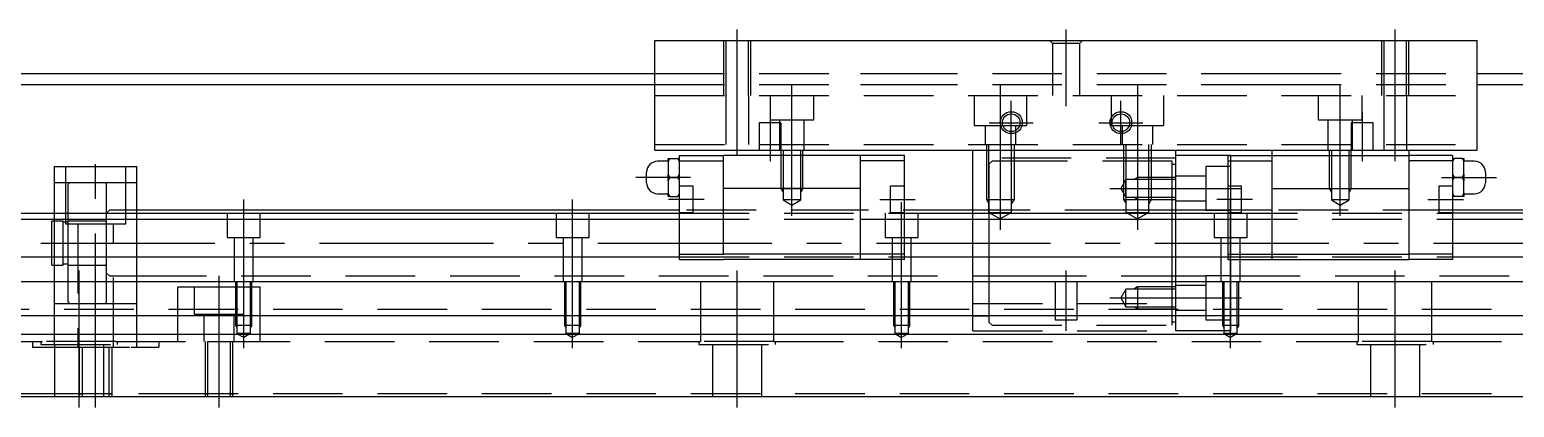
# Model space of a CAD drawing. Extents: x -94 to 671, y -24 to 282.
# Drawn here: x 41 to 311.7, y -2 to 67 of the extents above; entities that cross this region are included whole.
import ezdxf

# ---------------------------------------------------------------- set-up
doc = ezdxf.new("R2010")
doc.units = 0
doc.linetypes.add('CENTER', pattern=[50.8, 31.75, -6.35, 6.35, -6.35])
doc.linetypes.add('DASHED', pattern=[19.05, 12.7, -6.35])
doc.layers.get('0').update_dxf_attribs({"linetype": 'CONTINUOUS'})
doc.layers.add('CENTER', color=1, linetype='CENTER')

msp = doc.modelspace()

# ---------------------------------------------------------------- linework, layer by layer
at = {"color": 7, "linetype": 'CONTINUOUS'}
for p, q in [((155, 45), (155, 65)), ((155, 65), (305, 65)), ((305, 45), (305, 65)), ((-14, 59), (155, 59)), ((-6, 57), (155, 57)), ((305, 59), (474, 59)), ((305, 57), (466, 57)), ((155, 45), (305, 45)), ((157.43, 42.9), (157.43, 43.49)), ((157.43, 43.49), (157.72, 43.49)), ((157.72, 43.49), (157.43, 42.9)), ((157.72, 43.49), (159.19, 43.49)), ((159.19, 43.49), (159.5, 43.49)), ((159.45, 42.97), (159.19, 43.49)), ((159.5, 44), (167.5, 44)), ((159.5, 43.49), (159.5, 44)), ((159.5, 43.01), (159.5, 43.49)), ((192.5, 44.01), (167.5, 44.01)), ((167.5, 38), (167.5, 44.01)), ((192.5, 38), (192.5, 44.01)), ((200.5, 44), (192.5, 44)), ((200.5, 43.01), (200.5, 44)), ((213, 33.5), (213, 45)), ((250, 33.5), (250, 45)), ((259.5, 44), (250, 44)), ((259.5, 44), (259.5, 43.01)), ((259.5, 44), (267.5, 44)), ((267.5, 45), (267.5, 44.01)), ((267.5, 44.01), (292.5, 44.01)), ((267.5, 44.01), (267.5, 38)), ((292.5, 45), (292.5, 44.01)), ((292.5, 44.01), (292.5, 38)), ((300.5, 44), (292.5, 44)), ((300.5, 44), (300.5, 43.49)), ((300.5, 43.49), (300.81, 43.49)), ((300.5, 43.49), (300.5, 43.01)), ((300.81, 43.49), (300.55, 42.97)), ((302.28, 43.49), (300.81, 43.49)), ((302.28, 43.49), (302.57, 43.49)), ((302.57, 42.9), (302.28, 43.49)), ((302.57, 43.49), (302.57, 42.9)), ((45.5, 42), (60.5, 42)), ((45.5, 33.5), (45.5, 42)), ((60.5, 33.5), (60.5, 42)), ((153.5, 40), (153.5, 40.97)), ((157.43, 42.97), (155.5, 42.97)), ((157.43, 42.9), (157.43, 40.59)), ((159.19, 40), (159.5, 40.64)), ((159.5, 42.85), (159.45, 42.97)), ((159.5, 43.01), (167.5, 43.01)), ((159.5, 36.5), (159.5, 43.01)), ((200.5, 43.01), (192.5, 43.01)), ((200.5, 26), (200.5, 43.01)), ((259.5, 43.01), (259.5, 26)), ((259.5, 43.01), (267.5, 43.01)), ((300.5, 43.01), (292.5, 43.01)), ((300.5, 43.01), (300.5, 36.5)), ((300.55, 42.97), (300.5, 42.85)), ((300.5, 40.64), (300.81, 40)), ((304.5, 42.97), (302.57, 42.97)), ((302.57, 40.59), (302.57, 42.9)), ((306.5, 40.97), (306.5, 39.03)), ((153.5, 39.03), (153.5, 40)), ((157.43, 40.59), (157.72, 40)), ((157.43, 39.41), (157.43, 40.59)), ((157.72, 40), (157.43, 39.41)), ((157.43, 39.41), (157.43, 37.1)), ((157.72, 40), (159.19, 40)), ((159.5, 39.36), (159.19, 40)), ((192.5, 38), (167.5, 38)), ((167.5, 26), (167.5, 38)), ((192.5, 26), (192.5, 38)), ((267.5, 38), (292.5, 38)), ((267.5, 38), (267.5, 26)), ((292.5, 38), (292.5, 26)), ((300.81, 40), (300.5, 39.36)), ((302.28, 40), (300.81, 40)), ((302.28, 40), (302.57, 40.59)), ((302.57, 39.41), (302.28, 40)), ((302.57, 40.59), (302.57, 39.41)), ((302.57, 37.1), (302.57, 39.41)), ((155.5, 37.03), (157.43, 37.03)), ((157.43, 36.5), (157.43, 37.1)), ((157.43, 37.1), (157.72, 36.5)), ((157.72, 36.5), (157.43, 36.5)), ((157.72, 36.5), (159.19, 36.5)), ((159.19, 36.5), (159.5, 37.15)), ((159.5, 26), (159.5, 36.5)), ((300.5, 37.15), (300.81, 36.5)), ((300.5, 36.5), (300.5, 26)), ((300.81, 36.5), (300.5, 36.5)), ((302.28, 36.5), (300.81, 36.5)), ((302.28, 36.5), (302.57, 37.1)), ((302.57, 36.5), (302.28, 36.5)), ((302.57, 37.1), (302.57, 36.5)), ((302.57, 37.03), (304.5, 37.03)), ((0, 33.5), (159.5, 33.5)), ((159.5, 34), (60.5, 34)), ((213, 34), (200.5, 34)), ((200.5, 33.5), (259.5, 33.5)), ((405, 34), (300.5, 34)), ((460, 33.5), (300.5, 33.5)), ((0, 32.38), (159.5, 32.38)), ((200.5, 32.38), (259.5, 32.38)), ((300.5, 32.38), (460, 32.38)), ((0, 25.51), (159.5, 25.51)), ((159.5, 26), (167.5, 26)), ((159.5, 25), (159.5, 26)), ((159.5, 25), (167.5, 25)), ((192.5, 26), (167.5, 26)), ((192.5, 25), (167.5, 25)), ((192.5, 25), (192.5, 26)), ((200.5, 26), (192.5, 26)), ((200.5, 25), (192.5, 25)), ((200.5, 25), (200.5, 26)), ((200.5, 25.5), (259.5, 25.5)), ((259.5, 26), (259.5, 25)), ((259.5, 26), (267.5, 26)), ((259.5, 25), (267.5, 25)), ((267.5, 26), (292.5, 26)), ((267.5, 26), (267.5, 25)), ((267.5, 25), (292.5, 25)), ((300.5, 26), (292.5, 26)), ((292.5, 26), (292.5, 25)), ((300.5, 25), (292.5, 25)), ((300.5, 26), (300.5, 25)), ((300.5, 25.51), (460, 25.51)), ((0, 21), (460, 21)), ((460, 14.7), (0, 14.7)), ((460, 11.3), (0, 11.3)), ((0, 0), (460, 0))]:
    msp.add_line(p, q, dxfattribs=at)
at = {"color": 3, "linetype": 'DASHED'}
for p, q in [((167.5, 65), (167.5, 55)), ((167.93, 65), (167.93, 55)), ((172.07, 55), (172.07, 65)), ((172.5, 55), (172.5, 65)), ((227.5, 64.5), (227, 65)), ((232.5, 64.5), (233, 65)), ((287.5, 65), (287.5, 55)), ((287.93, 65), (287.93, 55)), ((292.07, 55), (292.07, 65)), ((292.5, 55), (292.5, 65)), ((227.5, 64.5), (227.5, 55)), ((227.5, 64.5), (232.5, 64.5)), ((232.5, 55), (232.5, 64.5)), ((155, 59), (192.5, 59)), ((155, 57), (192.5, 57)), ((192.5, 59), (197.5, 59)), ((192.5, 57), (197.5, 57)), ((197.5, 59), (262.5, 59)), ((197.5, 57), (262.5, 57)), ((262.5, 59), (267.5, 59)), ((262.5, 57), (267.5, 57)), ((267.5, 59), (305, 59)), ((267.5, 57), (305, 57)), ((155, 55), (305, 55)), ((167.93, 55), (167.93, 46)), ((172.07, 55), (172.07, 46)), ((176, 55), (176, 50.5)), ((184, 50.5), (184, 55)), ((213.25, 55), (213.25, 49.5)), ((222.75, 55), (222.75, 49.5)), ((238.25, 55), (238.25, 49.5)), ((247.75, 55), (247.75, 49.5)), ((276, 55), (276, 50.5)), ((284, 50.5), (284, 55)), ((287.93, 55), (287.93, 45)), ((292.07, 55), (292.07, 45)), ((178, 50), (174, 50)), ((174, 50), (174, 45)), ((176, 50.5), (184, 50.5)), ((177.75, 50.5), (177.75, 45)), ((178, 50), (178, 45)), ((182.25, 45), (182.25, 50.5)), ((213.25, 49.5), (222.75, 49.5)), ((215.25, 49.5), (215.25, 46)), ((220.75, 49.5), (220.75, 46)), ((238.25, 49.5), (247.75, 49.5)), ((240.25, 49.5), (240.25, 46)), ((245.75, 49.5), (245.75, 46)), ((276, 50.5), (284, 50.5)), ((277.75, 50.5), (277.75, 45)), ((284, 50), (282, 50)), ((282, 50), (282, 45)), ((282.25, 45), (282.25, 50.5)), ((286, 50), (284, 50)), ((286, 45), (286, 50)), ((155, 46), (305, 46)), ((178, 45), (178, 40.85)), ((178, 45), (178, 40.85)), ((178.38, 45), (178.38, 40.5)), ((181.62, 40.5), (181.62, 45)), ((182, 40.85), (182, 45)), ((182, 40.85), (182, 45)), ((250, 43.5), (213, 43.5)), ((215.5, 46), (215.5, 36)), ((215.93, 33.6), (215.93, 46)), ((220.07, 33.6), (220.07, 46)), ((220.5, 46), (220.5, 36)), ((240.5, 46), (240.5, 36)), ((240.93, 33.6), (240.93, 46)), ((245.07, 33.6), (245.07, 46)), ((245.5, 46), (245.5, 36)), ((260, 44), (250, 44)), ((260, 44), (260, 38.9)), ((278, 45), (278, 40.85)), ((278, 45), (278, 40.85)), ((278.38, 45), (278.38, 40.5)), ((281.62, 40.5), (281.62, 45)), ((282, 40.85), (282, 45)), ((282, 40.85), (282, 45)), ((47.5, 42), (47.5, 31.5)), ((58.5, 31.5), (58.5, 42)), ((178, 40.85), (178, 38)), ((182, 38), (182, 40.85)), ((216.5, 43), (216, 42.5)), ((216, 38), (216, 42.5)), ((217.5, 43), (216.5, 43)), ((220.5, 43), (217.5, 43)), ((249.32, 43), (220.5, 43)), ((249.32, 33.5), (249.32, 43)), ((249.32, 42.4), (250, 42.4)), ((260, 42), (255.5, 42)), ((255.5, 42), (255.5, 34)), ((278, 40.85), (278, 38)), ((282, 38), (282, 40.85)), ((48.3, 39), (45.5, 39)), ((48, 38.41), (48, 38.7)), ((48, 33.5), (48, 38.41)), ((54.7, 39), (48.3, 39)), ((60.5, 39), (54.7, 39)), ((55, 38.41), (55, 38.7)), ((55, 33.5), (55, 38.41)), ((162, 38.4), (159.5, 38.4)), ((162, 36), (162, 38.4)), ((178, 38), (182, 38)), ((178, 38), (178.38, 37.34)), ((178.38, 40.5), (178.38, 35.9)), ((181.62, 35.9), (181.62, 40.5)), ((182, 38), (181.62, 37.34)), ((198, 36), (198, 38.4)), ((200.5, 38.4), (198, 38.4)), ((213, 33.5), (213, 38)), ((216, 36), (216, 38)), ((240.9, 39.62), (239.96, 38)), ((239.96, 38), (240.9, 36.38)), ((245.5, 39.62), (240.9, 39.62)), ((240.9, 36.38), (240.9, 39.62)), ((243, 40), (242.34, 39.62)), ((245.85, 40), (243, 40)), ((250, 39.62), (245.5, 39.62)), ((250, 40), (245.85, 40)), ((250, 40), (245.85, 40)), ((255.5, 40.25), (250, 40.25)), ((250, 33.5), (250, 38)), ((262, 38.4), (259.5, 38.4)), ((260, 38.9), (260, 38)), ((260, 38), (260, 25)), ((262, 33.6), (262, 38.4)), ((278, 38), (282, 38)), ((278, 38), (278.38, 37.34)), ((278.38, 40.5), (278.38, 35.9)), ((281.62, 35.9), (281.62, 40.5)), ((282, 38), (281.62, 37.34)), ((298, 38.4), (298, 33.6)), ((300.5, 38.4), (298, 38.4)), ((162, 33.6), (162, 36)), ((181.62, 35.9), (178.38, 35.9)), ((178.38, 35.9), (180, 34.96)), ((180, 34.96), (181.62, 35.9)), ((198, 33.6), (198, 36)), ((215.5, 36), (220.5, 36)), ((215.5, 36), (215.93, 35.25)), ((216, 33.5), (216, 36)), ((220.5, 36), (220.07, 35.25)), ((240.5, 36), (245.5, 36)), ((240.5, 36), (240.93, 35.25)), ((240.9, 36.38), (245.5, 36.38)), ((243, 36), (242.34, 36.38)), ((243, 36), (245.85, 36)), ((245.5, 36), (245.07, 35.25)), ((245.5, 36.38), (250, 36.38)), ((245.85, 36), (250, 36)), ((245.85, 36), (250, 36)), ((249.32, 36), (249.32, 37)), ((250, 35.75), (255.5, 35.75)), ((281.62, 35.9), (278.38, 35.9)), ((278.38, 35.9), (280, 34.96)), ((280, 34.96), (281.62, 35.9)), ((45.5, 21), (45.5, 33.5)), ((48, 21), (48, 33.5)), ((55.5, 34), (55, 33.5)), ((55, 21), (55, 33.5)), ((60.5, 34), (55.5, 34)), ((60.5, 21), (60.5, 33.5)), ((77, 33.5), (77, 29)), ((83, 29), (83, 33.5)), ((137, 33.5), (137, 29)), ((143, 29), (143, 33.5)), ((192.5, 34), (159.5, 34)), ((159.5, 33.6), (162, 33.6)), ((159.5, 33.5), (200.5, 33.5)), ((213, 34), (192.5, 34)), ((192.5, 33.5), (192.5, 33.5)), ((197, 33.5), (197, 29)), ((198, 33.6), (200.5, 33.6)), ((203, 29), (203, 33.5)), ((216, 34), (213, 34)), ((213, 25), (213, 33.5)), ((215.93, 33.6), (218, 32.41)), ((215.93, 33.6), (220.07, 33.6)), ((217.5, 34), (216, 34)), ((216, 25), (216, 33.5)), ((221, 34), (217.5, 34)), ((220.07, 33.6), (218, 32.41)), ((242.5, 34), (221, 34)), ((240.93, 33.6), (243, 32.41)), ((240.93, 33.6), (245.07, 33.6)), ((249.32, 34), (242.5, 34)), ((245.07, 33.6), (243, 32.41)), ((250, 34), (249.32, 34)), ((249.32, 25), (249.32, 33.5)), ((255, 34), (250, 34)), ((250, 25), (250, 33.5)), ((260, 34), (255, 34)), ((255.5, 34), (260, 34)), ((257, 33.5), (257, 29)), ((259.5, 33.6), (262, 33.6)), ((259.5, 33.5), (300.5, 33.5)), ((267.5, 34), (260, 34)), ((263, 29), (263, 33.5)), ((300.5, 34), (267.5, 34)), ((298, 33.6), (300.5, 33.6)), ((45, 24), (45, 32)), ((47.1, 32), (45, 32)), ((47.1, 24), (47.1, 32)), ((48, 31.8), (47.1, 31.8)), ((47.5, 31.5), (58.5, 31.5)), ((48.3, 32), (48, 32)), ((54.7, 32), (48.3, 32)), ((49.75, 31.5), (49.75, 9)), ((54.8, 32), (54.7, 32)), ((56.25, 9), (56.25, 31.5)), ((159.5, 32.38), (192.5, 32.38)), ((192.5, 32.38), (200.5, 32.38)), ((259.5, 32.38), (300.5, 32.38)), ((77, 29), (83, 29)), ((78.25, 29), (78.25, 21)), ((81.75, 21), (81.75, 29)), ((137, 29), (143, 29)), ((138.25, 29), (138.25, 21)), ((141.75, 21), (141.75, 29)), ((197, 29), (203, 29)), ((198.25, 29), (198.25, 21)), ((201.75, 21), (201.75, 29)), ((257, 29), (263, 29)), ((258.25, 29), (258.25, 21)), ((261.75, 21), (261.75, 29)), ((159.5, 25.5), (200.5, 25.5)), ((213, 21), (213, 25)), ((216, 21), (216, 25)), ((249.32, 21), (249.32, 25)), ((250, 21), (250, 25)), ((259.5, 25.51), (300.5, 25.51)), ((260, 25), (260, 21)), ((45, 24), (47.1, 24)), ((47.1, 24.2), (48, 24.2)), ((48, 24), (48.3, 24)), ((48.3, 24), (54.7, 24)), ((54.7, 24), (54.8, 24)), ((55, 22.5), (55.5, 22)), ((55.5, 22), (60.5, 22)), ((60.5, 22), (213, 22)), ((213, 22), (216, 22)), ((216, 22), (221, 22)), ((221, 22), (249.32, 22)), ((249.32, 22), (250, 22)), ((250, 22), (255, 22)), ((255, 22), (255.6, 22)), ((260, 22), (255.5, 22)), ((255.5, 22), (255.5, 14)), ((260, 22), (405, 22)), ((45.5, 14.7), (45.5, 21)), ((48, 17.3), (48, 21)), ((55, 17.3), (55, 21)), ((60.5, 14.7), (60.5, 21)), ((68, 14.7), (68, 20)), ((68, 20), (78.5, 20)), ((71, 20), (71, 15)), ((78.5, 21), (78.5, 15.25)), ((78.5, 21), (78.5, 15.25)), ((78.5, 20), (81.5, 20)), ((78.77, 21), (78.77, 15)), ((80, 15), (80, 20)), ((81.23, 15), (81.23, 21)), ((81.5, 15.25), (81.5, 21)), ((81.5, 15.25), (81.5, 21)), ((81.5, 20), (83, 20)), ((83, 14.7), (83, 20)), ((138.5, 21), (138.5, 15.25)), ((138.5, 21), (138.5, 15.25)), ((138.75, 21), (141.25, 21)), ((138.77, 21), (138.77, 15)), ((141.23, 15), (141.23, 21)), ((141.5, 15.25), (141.5, 21)), ((141.5, 15.25), (141.5, 21)), ((163.29, 21), (163.29, 10)), ((176.71, 10), (176.71, 21)), ((198.5, 21), (198.5, 15.25)), ((198.5, 21), (198.5, 15.25)), ((198.77, 21), (198.77, 15)), ((201.23, 15), (201.23, 21)), ((201.5, 15.25), (201.5, 21)), ((201.5, 15.25), (201.5, 21)), ((213, 17), (213, 21)), ((216, 14.7), (216, 21)), ((228, 21), (228, 14)), ((232, 14), (232, 21)), ((240.9, 19.62), (239.96, 18)), ((245.5, 19.62), (240.9, 19.62)), ((240.9, 16.38), (240.9, 19.62)), ((243, 20), (242.34, 19.62)), ((245.85, 20), (243, 20)), ((243, 20), (243, 16)), ((250, 19.62), (245.5, 19.62)), ((250, 20), (245.85, 20)), ((250, 20), (245.85, 20)), ((249.32, 20), (249.32, 21)), ((249.32, 16), (249.32, 20)), ((250, 17), (250, 21)), ((255.5, 20.25), (250, 20.25)), ((258.5, 21), (258.5, 15.25)), ((258.5, 21), (258.5, 15.25)), ((258.77, 21), (258.77, 15)), ((260, 21), (260, 17.1)), ((261.23, 15), (261.23, 21)), ((261.5, 15.25), (261.5, 21)), ((261.5, 15.25), (261.5, 21)), ((283.29, 21), (283.29, 10)), ((296.71, 10), (296.71, 21)), ((45.5, 17), (48.3, 17)), ((48.3, 17), (54.7, 17)), ((54.7, 17), (60.5, 17)), ((213, 17), (250, 17)), ((213, 14.7), (213, 17)), ((239.96, 18), (240.9, 16.38)), ((240.9, 16.38), (245.5, 16.38)), ((243, 16), (242.34, 16.38)), ((245.5, 16.38), (250, 16.38)), ((250, 14.7), (250, 17)), ((260, 17.1), (260, 14.7)), ((460, 15.85), (0, 15.85)), ((45.5, 11.3), (45.5, 14.7)), ((60.5, 11.3), (60.5, 14.7)), ((68, 11.3), (68, 14.7)), ((71, 15), (80, 15)), ((72.75, 15), (72.75, 10)), ((78.25, 10), (78.25, 15)), ((78.5, 15.25), (78.5, 14.7)), ((78.5, 14.7), (78.5, 13)), ((78.77, 15), (78.77, 13)), ((81.23, 13), (81.23, 15)), ((81.5, 14.7), (81.5, 15.25)), ((81.5, 13), (81.5, 14.7)), ((83, 11.3), (83, 14.7)), ((138.5, 15.25), (138.5, 14.7)), ((138.5, 14.7), (138.5, 13)), ((138.77, 15), (138.77, 13)), ((141.23, 13), (141.23, 15)), ((141.5, 14.7), (141.5, 15.25)), ((141.5, 13), (141.5, 14.7)), ((198.5, 15.25), (198.5, 14.7)), ((198.5, 14.7), (198.5, 13)), ((198.77, 15), (198.77, 13)), ((201.23, 13), (201.23, 15)), ((201.5, 14.7), (201.5, 15.25)), ((201.5, 13), (201.5, 14.7)), ((213, 14.72), (216, 14.72)), ((213, 12), (213, 14.7)), ((216, 13.5), (216, 14.7)), ((228, 14), (232, 14)), ((243, 16), (245.85, 16)), ((245.85, 16), (250, 16)), ((245.85, 16), (250, 16)), ((249.32, 14.7), (249.32, 16)), ((249.32, 13), (249.32, 14.7)), ((249.32, 13.6), (250, 13.6)), ((250, 15.75), (255.5, 15.75)), ((250, 12), (250, 14.7)), ((255.5, 14), (260, 14)), ((258.5, 15.25), (258.5, 14.7)), ((258.5, 14.7), (258.5, 13)), ((258.77, 15), (258.77, 13)), ((260, 14.7), (260, 13)), ((261.23, 13), (261.23, 15)), ((261.5, 14.7), (261.5, 15.25)), ((261.5, 13), (261.5, 14.7)), ((45.5, 10), (45.5, 11.3)), ((60.5, 9), (60.5, 11.3)), ((68, 10), (68, 11.3)), ((78.5, 13), (81.5, 13)), ((78.5, 13), (78.77, 12.53)), ((78.77, 13), (78.77, 11.5)), ((81.23, 11.5), (78.77, 11.5)), ((78.77, 11.5), (80, 10.79)), ((81.23, 11.5), (80, 10.79)), ((81.23, 11.5), (81.23, 13)), ((81.5, 13), (81.23, 12.53)), ((83, 10), (83, 11.3)), ((138.5, 13), (141.5, 13)), ((138.5, 13), (138.77, 12.53)), ((138.77, 13), (138.77, 11.5)), ((141.23, 11.5), (138.77, 11.5)), ((138.77, 11.5), (140, 10.79)), ((141.23, 11.5), (140, 10.79)), ((141.23, 11.5), (141.23, 13)), ((141.5, 13), (141.23, 12.53)), ((198.5, 13), (201.5, 13)), ((198.5, 13), (198.77, 12.53)), ((198.77, 13), (198.77, 11.5)), ((201.23, 11.5), (198.77, 11.5)), ((198.77, 11.5), (200, 10.79)), ((201.23, 11.5), (200, 10.79)), ((201.23, 11.5), (201.23, 13)), ((201.5, 13), (201.23, 12.53)), ((213, 12), (250, 12)), ((216, 13.5), (216.5, 13)), ((216.5, 13), (249.32, 13)), ((260, 12), (250, 12)), ((258.5, 13), (261.5, 13)), ((258.5, 13), (258.77, 12.53)), ((258.77, 13), (258.77, 11.5)), ((261.23, 11.5), (258.77, 11.5)), ((258.77, 11.5), (260, 10.79)), ((260, 13), (260, 12)), ((261.23, 11.5), (260, 10.79)), ((261.23, 11.5), (261.23, 13)), ((261.5, 13), (261.23, 12.53)), ((0, 10), (43.29, 10)), ((41.5, 10), (41.5, 9)), ((41.5, 9), (46.5, 9)), ((43, 10), (43, 9.5)), ((43, 9.5), (57, 9.5)), ((56.71, 10), (43.29, 10)), ((45.5, 9.5), (45.5, 10)), ((45.5, 9.5), (45.5, 0)), ((46.5, 9), (59.5, 9)), ((50, 9), (50, 2)), ((50, 9), (50, 2)), ((50.5, 9), (55.5, 9)), ((50.54, 9), (50.54, 1.5)), ((54.5, 0), (54.5, 9.5)), ((55.46, 1.5), (55.46, 9)), ((56, 2), (56, 9)), ((56, 2), (56, 9)), ((56.71, 10), (163.29, 10)), ((57, 9.5), (57, 10)), ((59.5, 9), (64.5, 9)), ((64.5, 10), (64.5, 9)), ((73, 10), (73, 0)), ((73.4, 10), (77.6, 10)), ((73.4, 10), (77.6, 10)), ((73.43, 10), (73.43, 0)), ((77.57, 0), (77.57, 10)), ((78, 0), (78, 10)), ((163, 10), (163, 9.5)), ((163, 9.5), (177, 9.5)), ((176.71, 10), (163.29, 10)), ((165.5, 9.5), (165.5, 0)), ((174.5, 0), (174.5, 9.5)), ((176.71, 10), (283.29, 10)), ((177, 9.5), (177, 10)), ((283, 10), (283, 9.5)), ((283, 9.5), (297, 9.5)), ((296.71, 10), (283.29, 10)), ((285.5, 9.5), (285.5, 0)), ((294.5, 0), (294.5, 9.5)), ((296.71, 10), (403.29, 10)), ((297, 9.5), (297, 10)), ((50, 0.5), (11.5, 0.5)), ((50, 2), (50, 0)), ((50.5, 0.5), (50, 0.5)), ((50, 0.5), (50.5, 0.5)), ((55.5, 0.5), (50.5, 0.5)), ((50.54, 1.5), (50.54, 0)), ((55.46, 0), (55.46, 1.5)), ((56, 0.5), (55.5, 0.5)), ((55.5, 0.5), (56, 0.5)), ((56, 0), (56, 2)), ((73.5, 0.5), (56, 0.5)), ((73, 0.5), (73.5, 0.5)), ((74.03, 0.5), (73.5, 0.5)), ((76.97, 0.5), (74.03, 0.5)), ((77.5, 0.5), (76.97, 0.5)), ((460, 0.5), (77.5, 0.5)), ((77.5, 0.5), (78, 0.5))]:
    msp.add_line(p, q, dxfattribs=at)
at = {"color": 3, "linetype": 'CONTINUOUS'}
for centre in [(220, 50), (240, 50)]:
    msp.add_circle(centre, 2, dxfattribs=at)
at = {"color": 7, "linetype": 'CONTINUOUS'}
for centre in [(220, 50), (240, 50)]:
    msp.add_circle(centre, 1.62, dxfattribs=at)
for centre, start, end in [((155.5, 40.97), 90, 180), ((304.5, 40.97), 0, 90), ((155.5, 39.03), 180, 270), ((304.5, 39.03), 270, 360)]:
    msp.add_arc(centre, 2, start, end, dxfattribs=at)
at = {"color": 3, "linetype": 'DASHED'}
for centre, radius, start, end in [((48.3, 38.7), 0.3, 90, 180), ((54.7, 38.7), 0.3, 360, 90), ((54.8, 32.2), 0.2, 270, 0), ((54.8, 23.8), 0.2, 0, 90), ((48.3, 17.3), 0.3, 180, 270), ((54.7, 17.3), 0.3, 270, 0)]:
    msp.add_arc(centre, radius, start, end, dxfattribs=at)
at = {"layer": 'CENTER', "color": 1, "linetype": 'CENTER'}
for p, q in [((170, 44), (170, 67)), ((230, 53), (230, 67)), ((290, 43), (290, 67)), ((180, 32.96), (180, 57)), ((218, 57), (218, 30.41)), ((243, 57), (243, 30.41)), ((280, 32.96), (280, 57)), ((176, 52), (176, 43)), ((220, 46), (220, 54)), ((240, 46), (240, 54)), ((284, 52), (284, 43)), ((216, 50), (224, 50)), ((236, 50), (244, 50)), ((53, -2), (53, 44)), ((259, 44.01), (259, 44)), ((161.5, 40), (151.5, 40)), ((237.96, 38), (262, 38)), ((298.5, 40), (308.5, 40)), ((80, 8.79), (80, 36)), ((140, 8.79), (140, 36)), ((164, 36), (157.5, 36)), ((196, 36), (202.5, 36)), ((200, 8.79), (200, 35.5)), ((264, 36), (257.5, 36)), ((260, 8.79), (260, 36)), ((296, 36), (302.5, 36)), ((43, 28), (499, 28)), ((50, -2), (50, 23)), ((75.5, -2), (75.5, 22)), ((170, -2), (170, 23)), ((230, 12), (230, 23)), ((290, -2), (290, 23)), ((237.96, 18), (262, 18))]:
    msp.add_line(p, q, dxfattribs=at)

doc.saveas('drawing.dxf')
